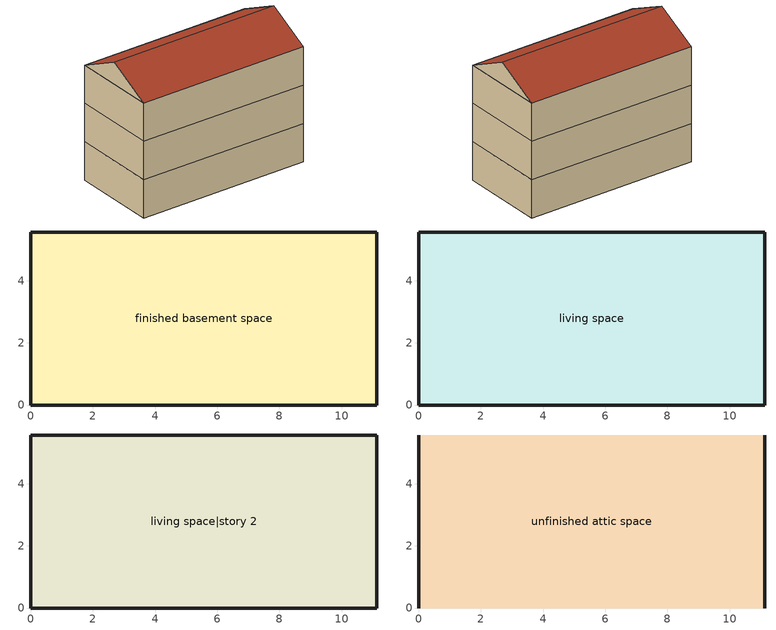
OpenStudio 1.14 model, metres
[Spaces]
finished basement space
 floor ground: 0,0 0,5.56 11.13,5.56 11.13,0 z-2.44
 wall ground: 0,5.56 0,0 11.13,0 11.13,5.56 0,5.56 z-2.44:0
living space
 floor to finished basement space: 0,0 0,5.56 11.13,5.56 11.13,0 z0
 wall outside: 0,5.56 0,0 11.13,0 11.13,5.56 0,5.56 z0:2.44
living space|story 2
 floor to living space: 0,0 0,5.56 11.13,5.56 11.13,0 z2.44
 wall outside: 0,5.56 0,0 11.13,0 11.13,5.56 0,5.56 z2.44:4.88
unfinished attic space
 floor to living space|story 2: 0,5.56 11.13,5.56 11.13,0 0,0 z4.88
 wall outside: 0,2.78,6.27 0,5.56,4.88 0,0,4.88; 11.13,2.78,6.27 11.13,0,4.88 11.13,5.56,4.88
 roof outside: 11.13,2.78,6.27 0,2.78,6.27 0,0,4.88 11.13,0,4.88; 0,2.78,6.27 11.13,2.78,6.27 11.13,5.56,4.88 0,5.56,4.88
[Building]
Building: Standards Number of Stories=3; Standards Number of Above Ground Stories=2; Standards Building Type=SingleFamilyDetached; Standards Number of Living Units=1
[Site]
Denver Intl Ap_CO_USA: Latitude {deg}=39.83; Longitude {deg}=-104.65; Time Zone {hr}=-7; Elevation {m}=1650
[ClimateZones]
Climate Zone Institution Name 2=Building America; Climate Zone Document Year 2=0; Climate Zone Value 2=Cold
[SizingPeriod:DesignDay] Barometric Pressure {Pa}=83011; Sky Clearness=0; Rain Indicator=0; Snow Indicator=0; Day of Month=21; Daylight Saving Time Indicator=0; Humidity Indicating Type=Wetbulb; Dry-Bulb Temperature Range Modifier Type=DefaultMultipliers
Name | Maximum Dry-Bulb Temperature {C} | Daily Dry-Bulb Temperature Range {deltaC} | Humidity Indicating Conditions at Maximum Dry-Bulb | Wind Speed {m/s} | Wind Direction {deg} | Month | Day Type | Solar Model Indicator | ASHRAE Taub | ASHRAE Taud
Denver Intl Ap Ann Clg 1% Condns DB=>MWB | 33.2 | 15.2 | 15.6 | 4.2 | 80 | 7 | SummerDesignDay | ASHRAETau | 0.424 | 2.012
Denver Intl Ap Ann Clg 1% Condns WB=>MDB | 27 | 15.2 | 17.6 | 4.2 | 80 | 7 | SummerDesignDay | ASHRAETau | 0.424 | 2.012
Denver Intl Ap Ann Htg 99% Condns DB | -14 | 0 | -14 | 3.3 | 160 | 12 | WinterDesignDay | ASHRAEClearSky
[Site:WaterMainsTemperature]
Calculation Method=Correlation; Annual Average Outdoor Air Temperature {C}=10.8753; Maximum Difference In Monthly Average Outdoor Air Temperatures {deltaC}=23.1524
[Site:GroundTemperature:BuildingSurface]
6.71221, 4.9416, 4.79814, 5.63626, 9.00496, 12.3608, 15.2732, 17.1228, 17.2883, 15.7979, 12.9685, 9.71588
[Site:GroundTemperature:Deep]
10.8753, 10.8753, 10.8753, 10.8753, 10.8753, 10.8753, 10.8753, 10.8753, 10.8753, 10.8753, 10.8753, 10.8753
[ThermalZone] Use Ideal Air Loads=No
Name | Thermostat
living zone | living zone temperature setpoint
unfinished attic zone
finished basement zone | finished basement zone temperature setpoint
[Sizing:Zone] Zone Cooling Design Supply Air Temperature Input Method=SupplyAirTemperature; Zone Cooling Design Supply Air Temperature {C}=14; Zone Cooling Design Supply Air Temperature Difference {deltaC}=11.11; Zone Heating Design Supply Air Temperature Input Method=SupplyAirTemperature; Zone Heating Design Supply Air Temperature {C}=40; Zone Heating Design Supply Air Temperature Difference {deltaC}=11.11; Zone Cooling Design Supply Air Humidity Ratio {kg-H2O/kg-air}=0.0085; Zone Heating Design Supply Air Humidity Ratio {kg-H2O/kg-air}=0.008; Cooling Design Air Flow Method=DesignDay; Heating Design Air Flow Method=DesignDay; Account for Dedicated Outdoor Air System=No; Dedicated Outdoor Air System Control Strategy=NeutralSupplyAir; Dedicated Outdoor Air Low Setpoint Temperature for Design {C}=autosize; Dedicated Outdoor Air High Setpoint Temperature for Design {C}=autosize
living zone; unfinished attic zone; finished basement zone
[Zone equipment]
living zone: Window AC_1
[Space] Building Unit=unit 1
Name | Thermal Zone
living space; living space|story 2 | living zone
unfinished attic space | unfinished attic zone
finished basement space | finished basement zone
[BuildingUnit]
unit 1: Building Unit Type=Residential; Building Unit Feature Name 1=UnitNumber; Building Unit Feature Data Type 1=Integer; Building Unit Feature Value 1=1
[Coil:Cooling:DX:SingleSpeed]
WindowAC Coil_1: Availability Schedule=residential cooling season; Rated Total Cooling Capacity {W}=autosize; Rated Sensible Heat Ratio=autosize; Rated COP {W/W}=2.4911; Rated Air Flow Rate {m3/s}=autosize; Rated Evaporator Fan Power Per Volume Flow Rate {W/(m3/s)}=773.3; Total Cooling Capacity Function of Temperature Curve=RoomAC-Cap-fT; Total Cooling Capacity Function of Flow Fraction Curve=RoomAC-Cap-fFF; Energy Input Ratio Function of Temperature Curve=RoomAC-EIR-fT; Energy Input Ratio Function of Flow Fraction Curve=RoomAC-EIR-fFF; Part Load Fraction Correlation Curve=RoomAC-PLF-fPLR; Condenser Type=AirCooled; Evaporative Condenser Effectiveness=0.9; Evaporative Condenser Air Flow Rate {m3/s}=Autosize; Evaporative Condenser Pump Rated Power Consumption {W}=Autosize; Crankcase Heater Capacity {W}=0; Maximum Outdoor Dry-Bulb Temperature for Crankcase Heater Operation {C}=10; Basin Heater Capacity {W/K}=0; Basin Heater Setpoint Temperature {C}=2
[Fan:OnOff]
WindowAC Fan_1: Availability Schedule=SupplyFanAvailability_1; Fan Efficiency=1; Pressure Rise {Pa}=0; Maximum Flow Rate {m3/s}=autosize; Motor Efficiency=1; Motor In Airstream Fraction=0; Fan Power Ratio Function of Speed Ratio Curve=Fan On Off Power Curve; Fan Efficiency Ratio Function of Speed Ratio Curve=Fan On Off Efficiency Curve
[Coil:Heating:Electric]
Always Off Heating Coil for PTAC_1: Availability Schedule=Always Off Discrete
[ZoneHVAC:PackagedTerminalAirConditioner]
Window AC_1: Availability Schedule=Always On Discrete; Supply Air Flow Rate During Cooling Operation {m3/s}=Autosize; Supply Air Flow Rate During Heating Operation {m3/s}=Autosize; Supply Air Flow Rate When No Cooling or Heating is Needed {m3/s}=Autosize; Outdoor Air Flow Rate During Cooling Operation {m3/s}=Autosize; Outdoor Air Flow Rate During Heating Operation {m3/s}=Autosize; Outdoor Air Flow Rate When No Cooling or Heating is Needed {m3/s}=Autosize; Supply Air Fan=WindowAC Fan_1; Heating Coil=Always Off Heating Coil for PTAC_1; Cooling Coil=WindowAC Coil_1; Fan Placement=DrawThrough; Supply Air Fan Operating Mode Schedule=SupplyFanOperation_1
[ThermostatSetpoint:DualSetpoint] Heating Setpoint Temperature Schedule=residential heating setpoint; Cooling Setpoint Temperature Schedule=residential cooling setpoint
living zone temperature setpoint; finished basement zone temperature setpoint
[Curve:Biquadratic] Minimum Value of x=0; Maximum Value of x=100; Minimum Value of y=0; Maximum Value of y=100
Name | Coefficient1 Constant | Coefficient2 x | Coefficient3 x**2 | Coefficient4 y | Coefficient5 y**2 | Coefficient6 x*y
RoomAC-Cap-fT | 0.6405 | 0.01568 | 0.0004531 | 0.001615 | -0.0001825 | 6.614e-05
RoomAC-EIR-fT | 2.287 | -0.1732 | 0.004745 | 0.01662 | 0.000484 | -0.001306
[Curve:Quadratic] Coefficient3 x**2=0; Minimum Value of x=0; Minimum Curve Output=0
Name | Coefficient1 Constant | Coefficient2 x | Maximum Value of x | Maximum Curve Output
RoomAC-Cap-fFF | 0.887 | 0.1128 | 2 | 2
RoomAC-EIR-fFF | 1.763 | -0.6081 | 2 | 2
RoomAC-PLF-fPLR | 0.78 | 0.22 | 1 | 1
[Schedule:Constant]
Name | Value
Always On Discrete; SupplyFanAvailability_1 | 1
SupplyFanOperation_1; Always Off Discrete | 0
[Curve:Exponent]
Fan On Off Power Curve: Coefficient1 Constant=1; Coefficient2 Constant=0; Coefficient3 Constant=0; Minimum Value of x=0; Maximum Value of x=1
[Curve:Cubic]
Fan On Off Efficiency Curve: Coefficient1 Constant=1; Coefficient2 x=0; Coefficient3 x**2=0; Coefficient4 x**3=0; Minimum Value of x=0; Maximum Value of x=1
[Schedule:Ruleset]
Name | Default Day Schedule | Summer Design Day Schedule | Winter Design Day Schedule
residential cooling season | Schedule Day 2 | residential cooling season summer 1 | residential cooling season winter 1
residential heating setpoint | Schedule Day 3 | residential heating setpoint summer 1 | residential heating setpoint winter 1
residential cooling setpoint | Schedule Day 4 | residential cooling setpoint summer 1 | residential cooling setpoint winter 1
[Schedule:Day]
Schedule Day 2; Schedule Day 3; Schedule Day 4: 24, 0, 0
residential cooling season allday1; residential cooling season allday2; residential cooling season allday3; residential cooling season allday4; residential cooling season allday11; residential cooling season allday12; residential cooling season winter 1: 1, 0, 0, 2, 0, 0, 3, 0, 0, 4, 0, 0, 5, 0, 0, 6, 0, 0, 7, 0, 0, 8, 0, 0, 9, 0, 0, 10, 0, 0, 11, 0, 0, 12, 0, 0, 13, 0, 0, 14, 0, 0, 15, 0, 0, 16, 0, 0, 17, 0, 0, 18, 0, 0, 19, 0, 0, 20, 0, 0, 21, 0, 0, 22, 0, 0, 23, 0, 0, 24, 0, 0
residential cooling season allday5; residential cooling season allday6; residential cooling season allday7; residential cooling season allday8; residential cooling season allday9; residential cooling season allday10; residential cooling season summer 1: 1, 0, 1, 2, 0, 1, 3, 0, 1, 4, 0, 1, 5, 0, 1, 6, 0, 1, 7, 0, 1, 8, 0, 1, 9, 0, 1, 10, 0, 1, 11, 0, 1, 12, 0, 1, 13, 0, 1, 14, 0, 1, 15, 0, 1, 16, 0, 1, 17, 0, 1, 18, 0, 1, 19, 0, 1, 20, 0, 1, 21, 0, 1, 22, 0, 1, 23, 0, 1, 24, 0, 1
residential heating setpoint allday1; residential heating setpoint allday2; residential heating setpoint allday3; residential heating setpoint allday4; residential heating setpoint allday5; residential heating setpoint allday6; residential heating setpoint allday7; residential heating setpoint allday8; residential heating setpoint allday9; residential heating setpoint allday10; residential heating setpoint allday11; residential heating setpoint allday12; residential heating setpoint summer 1; residential heating setpoint winter 1: 1, 0, -10000, 2, 0, -10000, 3, 0, -10000, 4, 0, -10000, 5, 0, -10000, 6, 0, -10000, 7, 0, -10000, 8, 0, -10000, 9, 0, -10000, 10, 0, -10000, 11, 0, -10000, 12, 0, -10000, 13, 0, -10000, 14, 0, -10000, 15, 0, -10000, 16, 0, -10000, 17, 0, -10000, 18, 0, -10000, 19, 0, -10000, 20, 0, -10000, 21, 0, -10000, 22, 0, -10000, 23, 0, -10000, 24, 0, -10000
residential cooling setpoint allday1; residential cooling setpoint allday2; residential cooling setpoint allday3; residential cooling setpoint allday4; residential cooling setpoint allday11; residential cooling setpoint allday12; residential cooling setpoint winter 1: 1, 0, 244444, 2, 0, 244444, 3, 0, 244444, 4, 0, 244444, 5, 0, 244444, 6, 0, 244444, 7, 0, 244444, 8, 0, 244444, 9, 0, 244444, 10, 0, 244444, 11, 0, 244444, 12, 0, 244444, 13, 0, 244444, 14, 0, 244444, 15, 0, 244444, 16, 0, 244444, 17, 0, 244444, 18, 0, 244444, 19, 0, 244444, 20, 0, 244444, 21, 0, 244444, 22, 0, 244444, 23, 0, 244444, 24, 0, 244444
residential cooling setpoint allday5; residential cooling setpoint allday6; residential cooling setpoint allday7; residential cooling setpoint allday8; residential cooling setpoint allday9; residential cooling setpoint allday10; residential cooling setpoint summer 1: 1, 0, 24.4444, 2, 0, 24.4444, 3, 0, 24.4444, 4, 0, 24.4444, 5, 0, 24.4444, 6, 0, 24.4444, 7, 0, 24.4444, 8, 0, 24.4444, 9, 0, 24.4444, 10, 0, 24.4444, 11, 0, 24.4444, 12, 0, 24.4444, 13, 0, 24.4444, 14, 0, 24.4444, 15, 0, 24.4444, 16, 0, 24.4444, 17, 0, 24.4444, 18, 0, 24.4444, 19, 0, 24.4444, 20, 0, 24.4444, 21, 0, 24.4444, 22, 0, 24.4444, 23, 0, 24.4444, 24, 0, 24.4444
[Schedule:Rule] Apply Sunday=Yes; Apply Monday=Yes; Apply Tuesday=Yes; Apply Wednesday=Yes; Apply Thursday=Yes; Apply Friday=Yes; Apply Saturday=Yes; Date Specification Type=DateRange; Start Day=1
Name | Schedule Ruleset | Rule Order | Day Schedule | Start Month | End Month | End Day
residential cooling season allday ruleset1 | residential cooling season | 11 | residential cooling season allday1 | 1 | 1 | 31
residential cooling season allday ruleset2 | residential cooling season | 10 | residential cooling season allday2 | 2 | 2 | 28
residential cooling season allday ruleset3 | residential cooling season | 9 | residential cooling season allday3 | 3 | 3 | 31
residential cooling season allday ruleset4 | residential cooling season | 8 | residential cooling season allday4 | 4 | 4 | 30
residential cooling season allday ruleset5 | residential cooling season | 7 | residential cooling season allday5 | 5 | 5 | 31
residential cooling season allday ruleset6 | residential cooling season | 6 | residential cooling season allday6 | 6 | 6 | 30
residential cooling season allday ruleset7 | residential cooling season | 5 | residential cooling season allday7 | 7 | 7 | 31
residential cooling season allday ruleset8 | residential cooling season | 4 | residential cooling season allday8 | 8 | 8 | 31
residential cooling season allday ruleset9 | residential cooling season | 3 | residential cooling season allday9 | 9 | 9 | 30
residential cooling season allday ruleset10 | residential cooling season | 2 | residential cooling season allday10 | 10 | 10 | 31
residential cooling season allday ruleset11 | residential cooling season | 1 | residential cooling season allday11 | 11 | 11 | 30
residential cooling season allday ruleset12 | residential cooling season | 0 | residential cooling season allday12 | 12 | 12 | 31
residential heating setpoint allday ruleset1 | residential heating setpoint | 11 | residential heating setpoint allday1 | 1 | 1 | 31
residential heating setpoint allday ruleset2 | residential heating setpoint | 10 | residential heating setpoint allday2 | 2 | 2 | 28
residential heating setpoint allday ruleset3 | residential heating setpoint | 9 | residential heating setpoint allday3 | 3 | 3 | 31
residential heating setpoint allday ruleset4 | residential heating setpoint | 8 | residential heating setpoint allday4 | 4 | 4 | 30
residential heating setpoint allday ruleset5 | residential heating setpoint | 7 | residential heating setpoint allday5 | 5 | 5 | 31
residential heating setpoint allday ruleset6 | residential heating setpoint | 6 | residential heating setpoint allday6 | 6 | 6 | 30
residential heating setpoint allday ruleset7 | residential heating setpoint | 5 | residential heating setpoint allday7 | 7 | 7 | 31
residential heating setpoint allday ruleset8 | residential heating setpoint | 4 | residential heating setpoint allday8 | 8 | 8 | 31
residential heating setpoint allday ruleset9 | residential heating setpoint | 3 | residential heating setpoint allday9 | 9 | 9 | 30
residential heating setpoint allday ruleset10 | residential heating setpoint | 2 | residential heating setpoint allday10 | 10 | 10 | 31
residential heating setpoint allday ruleset11 | residential heating setpoint | 1 | residential heating setpoint allday11 | 11 | 11 | 30
residential heating setpoint allday ruleset12 | residential heating setpoint | 0 | residential heating setpoint allday12 | 12 | 12 | 31
residential cooling setpoint allday ruleset1 | residential cooling setpoint | 11 | residential cooling setpoint allday1 | 1 | 1 | 31
residential cooling setpoint allday ruleset2 | residential cooling setpoint | 10 | residential cooling setpoint allday2 | 2 | 2 | 28
residential cooling setpoint allday ruleset3 | residential cooling setpoint | 9 | residential cooling setpoint allday3 | 3 | 3 | 31
residential cooling setpoint allday ruleset4 | residential cooling setpoint | 8 | residential cooling setpoint allday4 | 4 | 4 | 30
residential cooling setpoint allday ruleset5 | residential cooling setpoint | 7 | residential cooling setpoint allday5 | 5 | 5 | 31
residential cooling setpoint allday ruleset6 | residential cooling setpoint | 6 | residential cooling setpoint allday6 | 6 | 6 | 30
residential cooling setpoint allday ruleset7 | residential cooling setpoint | 5 | residential cooling setpoint allday7 | 7 | 7 | 31
residential cooling setpoint allday ruleset8 | residential cooling setpoint | 4 | residential cooling setpoint allday8 | 8 | 8 | 31
residential cooling setpoint allday ruleset9 | residential cooling setpoint | 3 | residential cooling setpoint allday9 | 9 | 9 | 30
residential cooling setpoint allday ruleset10 | residential cooling setpoint | 2 | residential cooling setpoint allday10 | 10 | 10 | 31
residential cooling setpoint allday ruleset11 | residential cooling setpoint | 1 | residential cooling setpoint allday11 | 11 | 11 | 30
residential cooling setpoint allday ruleset12 | residential cooling setpoint | 0 | residential cooling setpoint allday12 | 12 | 12 | 31
